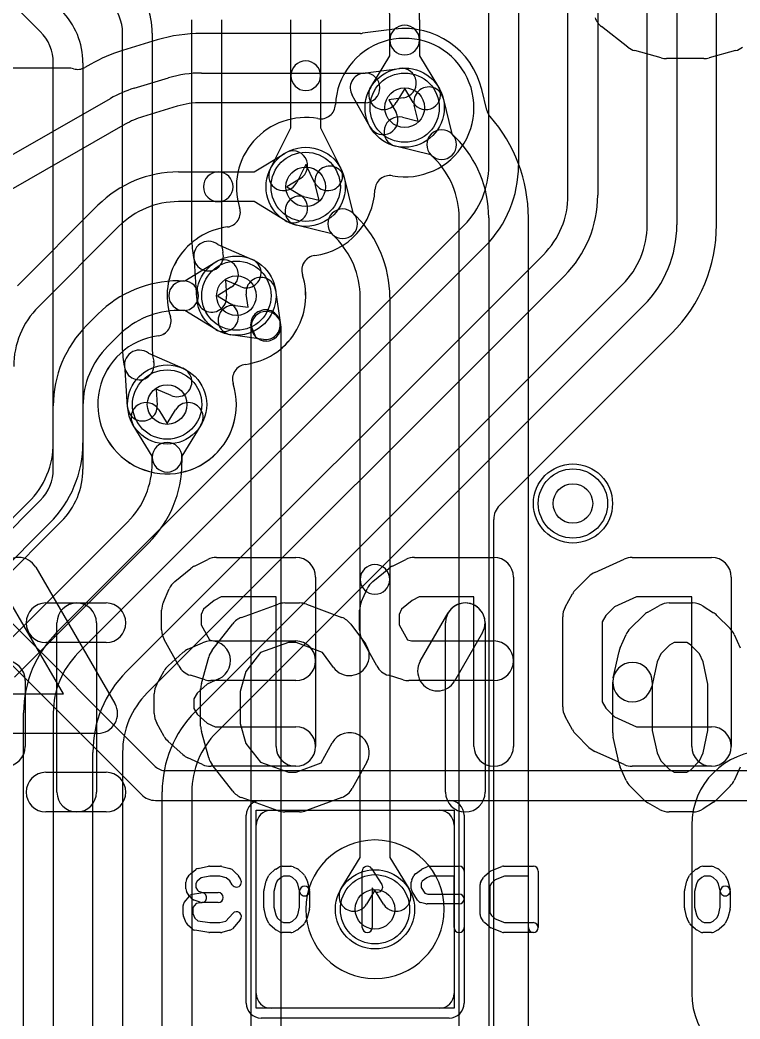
# Model space of a CAD drawing. Extents: x -0.8 to 20.5, y -0.5 to 20.
# Drawn here: x 14.01 to 17.64, y 6.25 to 11.29 of the extents above; entities that cross this region are included whole.
import ezdxf

# ---------------------------------------------------------------- set-up
doc = ezdxf.new("R2010")
doc.units = 0
for name, color, linetype in [('Hole', 1, 'CONTINUOUS'), ('L1', 3, 'CONTINUOUS'), ('L2', 3, 'CONTINUOUS'), ('L3', 3, 'CONTINUOUS'), ('L4', 3, 'CONTINUOUS'), ('MetalMask-B', 176, 'CONTINUOUS'), ('PartsArea-B', 111, 'CONTINUOUS'), ('PartsSilk-B', 221, 'CONTINUOUS'), ('Resist-A', 2, 'CONTINUOUS'), ('Resist-B', 2, 'CONTINUOUS'), ('Silk-A', 140, 'CONTINUOUS'), ('Silk-B', 140, 'CONTINUOUS')]:
    doc.layers.add(name, color=color, linetype=linetype)

msp = doc.modelspace()

# ---------------------------------------------------------------- linework, layer by layer
at = {"layer": 'Hole'}
for centre in [(15.95, 10.85), (15.45, 10.45), (15.1, 9.9), (14.75, 9.35), (16.8, 8.85), (15.8, 6.8)]:
    msp.add_circle(centre, 0.1, dxfattribs=at)
at = {"layer": 'L1'}
for p, q in [((15.72728, 11.225), (14.92383, 11.225)), ((15.89831, 11.24665), (15.73697, 11.22563)), ((14.69984, 11.19193), (14.52505, 11.13916)), ((14.36391, 11.06976), (14.33508, 11.05325)), ((14.25, 11.05), (13.02287, 11.05001)), ((14.92383, 11.025), (15.75, 11.025)), ((15.74032, 11.02437), (15.92416, 11.04832)), ((14.58285, 10.94769), (14.75764, 11.00046)), ((15.77583, 10.75169), (15.6847, 10.91313)), ((16.3646, 10.83747), (16.33947, 10.94123)), ((13.52063, 10.35638), (14.4633, 10.89621)), ((14.801, 10.85686), (14.62621, 10.80409)), ((15.75, 10.875), (14.92383, 10.875)), ((15.94354, 10.89958), (15.87, 10.89)), ((15.87, 10.89), (15.90645, 10.82543)), ((16.01789, 10.78211), (15.9986, 10.86176)), ((16.14438, 10.89706), (16.18764, 10.71842)), ((15.93824, 10.8014), (16.01789, 10.78211)), ((14.53784, 10.76604), (13.59517, 10.22621)), ((16.18764, 10.71842), (16.18966, 10.7164)), ((16.18966, 10.7164), (16.20659, 10.69949)), ((16.08158, 10.61236), (15.90294, 10.65562)), ((15.18894, 10.525), (15.34583, 10.62072)), ((16.0836, 10.61034), (16.08158, 10.61236)), ((16.10052, 10.59342), (16.0836, 10.61034)), ((14.80711, 10.525), (15.00855, 10.525)), ((15.00855, 10.525), (15.18894, 10.525)), ((15.42395, 10.49268), (15.35399, 10.45)), ((15.35399, 10.45), (15.42395, 10.40732)), ((15.51789, 10.38211), (15.4986, 10.46176)), ((15.64438, 10.49706), (15.68764, 10.31842)), ((15.43824, 10.4014), (15.51789, 10.38211)), ((13.99341, 9.94949), (14.40052, 10.35658)), ((15.00855, 10.375), (14.80711, 10.375)), ((15.18894, 10.375), (15.00855, 10.375)), ((15.34583, 10.27928), (15.18894, 10.375)), ((15.68764, 10.31842), (15.68966, 10.3164)), ((15.68966, 10.3164), (15.70658, 10.29948)), ((14.50659, 10.25052), (14.09948, 9.84342)), ((15.58158, 10.21236), (15.40294, 10.25562)), ((16.225, 5.00711), (16.225, 10.29289)), ((16.375, 10.29289), (16.375, 5.00711)), ((16.57501, 4.3914), (16.575, 10.29288)), ((15.5836, 10.21034), (15.58158, 10.21236)), ((15.60052, 10.19341), (15.5836, 10.21034)), ((14.83894, 9.975), (14.99583, 10.07072)), ((14.80711, 9.975), (14.83355, 9.975)), ((14.83355, 9.975), (14.83894, 9.975)), ((15.07395, 9.94268), (15.00399, 9.9)), ((15.00399, 9.9), (15.07395, 9.85732)), ((15.15865, 9.84135), (15.14953, 9.90689)), ((15.29809, 9.92757), (15.3209, 9.76372)), ((15.725, 8.46644), (15.725, 9.89289)), ((15.875, 9.89289), (15.875, 8.46644)), ((15.09311, 9.85047), (15.15865, 9.84135)), ((14.34341, 9.74949), (14.40052, 9.80658)), ((14.83355, 9.825), (14.80711, 9.825)), ((14.83894, 9.825), (14.83355, 9.825)), ((14.99583, 9.72928), (14.83894, 9.825)), ((15.175, 9.74523), (15.19359, 9.70035)), ((15.175, 4.3), (15.175, 9.74523)), ((15.325, 9.74523), (15.325, 4.3)), ((14.50659, 9.70052), (14.44948, 9.64342)), ((15.23628, 9.6791), (15.07243, 9.70191)), ((14.175, 9.02426), (14.175, 9.34289)), ((14.325, 9.34289), (14.325, 9.02426)), ((14.70732, 9.32395), (14.75, 9.25399)), ((14.75, 9.25399), (14.79268, 9.32395)), ((14.675, 9.08894), (14.57928, 9.24583)), ((14.92072, 9.24583), (14.825, 9.08894)), ((14.675, 9.08355), (14.675, 9.08894)), ((14.825, 9.08894), (14.825, 9.08355)), ((14.675, 9.05711), (14.675, 9.08355)), ((14.825, 9.08355), (14.825, 9.05711)), ((13.57535, 8.33141), (14.1091, 8.86516)), ((14.21517, 8.75909), (13.68142, 8.22534)), ((13.87305, 8.07911), (14.55052, 8.75659)), ((14.65658, 8.65052), (13.97912, 7.97304)), ((15.725, 7.06106), (15.725, 8.46644)), ((15.875, 8.46644), (15.875, 7.06106)), ((15.62928, 6.90417), (15.725, 7.06106)), ((15.875, 7.06106), (15.97072, 6.90417)), ((15.8, 6.89601), (15.75732, 6.82605)), ((15.84268, 6.82605), (15.8, 6.89601))]:
    msp.add_line(p, q, dxfattribs=at)
for centre in [(15.95, 10.85), (15.45, 10.45), (15.1, 9.9), (14.75, 9.35), (16.8, 8.85), (15.8, 6.8)]:
    msp.add_circle(centre, 0.2, dxfattribs=at)
for centre, radius, start, end in [((14.92382, 10.45), 0.775, 89.99926, 106.79845), ((15.72728, 11.29997), 0.07497, -90, -82.57353), ((15.95, 10.84999), 0.40001, 13.33656, 97.42455), ((14.74904, 10.39723), 0.775, 106.79916, 119.79797), ((14.25, 10.95), 0.1, 74.15141, 90), ((14.29782, 11.11831), 0.07497, -105.87716, -60.20014), ((14.92383, 10.45), 0.575, 90, 106.79935), ((15.75001, 10.95), 0.075, 97.4235, -150.55361), ((15.75, 10.95), 0.075, -90, 90), ((15.93385, 10.97395), 0.075, -82.5765, 97.42248), ((16.07149, 10.87941), 0.075, 13.61192, -166.38701), ((14.74904, 10.39723), 0.575, 106.79965, 119.7979), ((16.41217, 10.95955), 0.07497, -166.66627, -165.85625), ((14.92383, 10.45), 0.425, 90, 106.79893), ((14.74904, 10.39723), 0.425, 106.79893, 119.79772), ((15.84114, 10.78856), 0.075, -150.55361, 29.44395), ((15.92059, 10.72851), 0.075, 76.38808, -103.61299), ((16.43746, 10.85512), 0.07497, -166.38268, -138.59049), ((15.8, 10.2929), 0.775, -0.00148, 41.41147), ((16.13663, 10.66337), 0.075, 45, -135), ((16.13663, 10.66337), 0.075, -135, 45), ((15.8, 10.2929), 0.575, -0.001, 45), ((15.38489, 10.5567), 0.075, -58.61172, 121.38727), ((15.57149, 10.47941), 0.075, 13.61192, -166.38701), ((15.8, 10.2929), 0.425, -0.00135, 45), ((14.80711, 9.95), 0.575, 90, 135.00071), ((15.00855, 10.45), 0.075, 90, -90), ((15.00855, 10.45), 0.075, -90, 90), ((15.42059, 10.32851), 0.075, 76.38808, -103.61299), ((15.38489, 10.3433), 0.075, -121.38828, 58.61273), ((14.80711, 9.95), 0.425, 90, 135), ((15.63663, 10.26337), 0.075, 45, -135), ((15.63663, 10.26337), 0.075, -135, 45), ((15.3, 9.89289), 0.575, 0, 45.00071), ((15.3, 9.89289), 0.425, 0, 45), ((15.03489, 10.0067), 0.075, -58.61172, 121.38727), ((14.80711, 9.4), 0.575, 90, 135.00071), ((14.83355, 9.9), 0.075, 90, -90), ((14.83355, 9.9), 0.075, -90, 90), ((15.22381, 9.91723), 0.075, 7.92482, -172.07464), ((14.4, 9.5429), 0.425, 135, -179.99865), ((15.03489, 9.7933), 0.075, -121.38828, 58.61273), ((15.08277, 9.77619), 0.075, 82.07518, -97.92536), ((14.80711, 9.4), 0.425, 90, 135), ((15.24662, 9.75338), 0.075, 44.9892, -135), ((15.25, 9.74523), 0.075, 0, 180), ((15.23849, 9.74523), 0.08651, 0, 45), ((14.75, 9.3429), 0.575, 135, -179.999), ((15.25, 9.74523), 0.075, 180, 0), ((15.24662, 9.75338), 0.075, -97.92482, 7.92482), ((14.75, 9.3429), 0.425, 135, -179.99865), ((14.6433, 9.28489), 0.075, 31.38828, -148.61273), ((14.8567, 9.28489), 0.075, -31.38828, 148.61273), ((14.75, 9.08355), 0.075, 0, 180), ((14.25, 9.05711), 0.425, -45, 0), ((14.25, 9.05711), 0.575, -45.00071, 0), ((14.75, 9.08355), 0.075, 180, 0), ((13.95, 9.02426), 0.225, -45, 0), ((13.95, 9.02426), 0.375, -45, 0), ((15.8, 8.46644), 0.075, 0, 180), ((15.8, 8.46644), 0.075, 180, 0), ((15.6933, 6.86511), 0.075, 148.61172, -31.38727), ((15.9067, 6.86511), 0.075, -148.61172, 31.38727)]:
    msp.add_arc(centre, radius, start, end, dxfattribs=at)
at = {"layer": 'L2'}
msp.add_circle((16.8, 8.85), 0.2, dxfattribs=at)
for centre, radius, start, end in [((15.95, 10.84999), 0.35004, -100.21554, 177.53419), ((15.52538, 10.86828), 0.07497, -100.21872, -2.4693), ((15.45, 10.45001), 0.35004, 79.78446, -162.38809), ((15.87462, 10.43172), 0.07497, 79.78128, 177.5307), ((15.44998, 10.45002), 0.35006, -82.5465, -2.4673), ((15.04491, 10.32142), 0.07497, -82.5508, 17.60842), ((15.10002, 9.89998), 0.35006, 97.45025, -162.44395), ((15.50511, 10.02858), 0.07497, 97.4492, -162.95233), ((15.09998, 9.90002), 0.35006, -82.54975, 17.55605), ((15.50521, 10.02822), 0.07497, -163.2378, -162.4472), ((14.6949, 9.77142), 0.07497, -82.5508, 17.04991), ((14.69479, 9.77178), 0.07497, 16.7622, 17.5528), ((14.74998, 9.34997), 0.35006, 97.44517, 17.52294), ((15.15509, 9.47858), 0.07497, 97.4492, -162.39887), ((15.15529, 9.47794), 0.07497, -162.91132, -162.47865), ((15.8, 6.8), 0.35004, 90, -90), ((15.8, 6.8), 0.35004, -90, 90)]:
    msp.add_arc(centre, radius, start, end, dxfattribs=at)
at = {"layer": 'L3'}
for p, q in [((12.27929, 9.72071), (14.62071, 7.37929)), ((14.6902, 7.522), (13.06848, 9.14372)), ((18.6, 7.50004), (14.74321, 7.50004)), ((14.69142, 7.35), (18.6, 7.35))]:
    msp.add_line(p, q, dxfattribs=at)
msp.add_circle((16.8, 8.85), 0.2, dxfattribs=at)
for centre, radius, start, end in [((15.95, 10.84999), 0.35004, -100.21554, 177.53419), ((15.52538, 10.86828), 0.07497, -100.21872, -2.4693), ((15.45, 10.45001), 0.35004, 79.78446, -162.38809), ((15.87462, 10.43172), 0.07497, 79.78128, 177.5307), ((15.44999, 10.45002), 0.35005, -82.55137, -2.46737), ((15.04491, 10.32142), 0.07497, -82.5508, 17.60842), ((15.10001, 9.89999), 0.35004, 97.44884, -162.39171), ((15.50509, 10.02858), 0.07497, 97.4492, -162.39158), ((15.09999, 9.90001), 0.35004, -82.55116, 17.60829), ((14.69491, 9.77142), 0.07497, -82.5508, 17.60842), ((14.74999, 9.34998), 0.35005, 97.44538, 17.61297), ((15.15509, 9.47858), 0.07497, 97.4492, -162.39158), ((14.74321, 7.57501), 0.07497, -135, -90), ((14.69142, 7.45), 0.1, -135, -90), ((15.8, 6.8), 0.35004, 90, -90), ((15.8, 6.8), 0.35004, -90, 90)]:
    msp.add_arc(centre, radius, start, end, dxfattribs=at)
at = {"layer": 'L4'}
for p, q in [((17.525, 10.25712), (17.525, 15.56894)), ((14.1091, 11.23484), (11.69341, 13.65052)), ((17.175, 10.25711), (17.175, 13.54289)), ((17.325, 13.54289), (17.325, 10.25711)), ((16.775, 10.40711), (16.775, 13.04289)), ((16.925, 13.04289), (16.925, 10.40711)), ((16.375, 10.55711), (16.375, 12.54289)), ((16.525, 12.54289), (16.525, 10.55711)), ((14.875, 10.17426), (14.875, 11.29289)), ((15.025, 11.29289), (15.025, 10.17426)), ((15.375, 11.01144), (15.375, 11.29289)), ((15.525, 11.29289), (15.525, 11.01144)), ((15.875, 11.19144), (15.875, 11.29289)), ((16.025, 11.29289), (16.025, 11.19144)), ((14.525, 9.62426), (14.525, 11.22574)), ((14.675, 11.22574), (14.675, 9.62426)), ((15.875, 11.11106), (15.875, 11.19144)), ((16.025, 11.19144), (16.025, 11.11106)), ((15.77928, 10.95417), (15.875, 11.11106)), ((16.025, 11.11106), (16.12072, 10.95417)), ((14.175, 9.15711), (14.175, 11.07574)), ((14.325, 11.07574), (14.325, 9.15711)), ((15.375, 10.74766), (15.375, 11.01144)), ((15.525, 11.01144), (15.525, 10.74766)), ((15.95, 10.94601), (15.90732, 10.87605)), ((15.99268, 10.87605), (15.95, 10.94601)), ((15.27104, 10.53929), (15.375, 10.74766)), ((15.525, 10.74766), (15.62896, 10.53929)), ((15.45, 10.562), (15.40526, 10.47233)), ((15.49474, 10.47233), (15.45, 10.562)), ((14.19342, 8.19948), (16.25052, 10.25658)), ((16.35659, 10.15051), (14.29948, 8.09341)), ((15.0054, 10.15919), (15.17973, 10.08342)), ((14.54341, 7.99949), (16.65052, 10.10659)), ((14.90043, 9.88698), (14.88805, 10.0767)), ((16.75658, 10.00052), (14.64948, 7.89342)), ((14.89342, 7.79948), (17.05052, 9.95658)), ((15.11993, 9.94586), (15.04477, 9.97853)), ((15.04477, 9.97853), (15.05011, 9.89674)), ((17.15659, 9.85051), (14.99948, 7.69341)), ((16.42933, 8.8404), (17.29801, 9.70909)), ((14.6554, 9.60919), (14.82973, 9.53342)), ((14.55043, 9.33698), (14.53805, 9.5267)), ((14.76993, 9.39586), (14.69477, 9.42853)), ((14.69477, 9.42853), (14.70011, 9.34674)), ((13.69341, 8.49949), (14.05052, 8.85659)), ((14.15658, 8.75052), (13.79948, 8.39342)), ((16.40004, 3.875), (16.40004, 8.7697)), ((14.025, 5.70711), (14.025, 7.79289)), ((14.175, 7.79289), (14.175, 5.70711)), ((14.375, 5.55711), (14.375, 7.59289)), ((14.525, 7.59289), (14.525, 5.55711)), ((14.725, 5.15711), (14.725, 7.39289)), ((14.875, 7.39289), (14.875, 5.15711)), ((15.275, 7.3), (16.125, 7.3)), ((15.2, 6.375), (15.2, 7.225)), ((16.2, 7.225), (16.2, 6.375)), ((17.4, 7.225), (17.4, 6.375)), ((16.125, 6.3), (15.275, 6.3))]:
    msp.add_line(p, q, dxfattribs=at)
for centre in [(15.95, 10.85), (15.45, 10.45), (15.1, 9.9), (14.75, 9.35), (16.8, 8.85), (15.8, 6.8)]:
    msp.add_circle(centre, 0.2, dxfattribs=at)
for centre, radius, start, end in [((15.45, 11.29289), 0.575, 0, 45.00071), ((15.45, 11.29289), 0.425, 0, 45), ((14.3, 11.22574), 0.375, 0, 45), ((14.3, 11.22574), 0.225, 0, 45), ((13.95, 11.07574), 0.375, 0, 45), ((15.95, 11.19144), 0.075, 0, 180), ((13.95, 11.07574), 0.225, 0, 45), ((15.95, 11.19144), 0.075, 180, 0), ((15.45, 11.01144), 0.075, 0, 180), ((15.45, 11.01144), 0.075, 180, 0), ((15.8433, 10.91511), 0.075, 148.61172, -31.38727), ((16.0567, 10.91511), 0.075, -148.61172, 31.38727), ((15.95, 10.5571), 0.425, -45, 0.00135), ((15.95, 10.5571), 0.575, -45, 0.001), ((15.33815, 10.50581), 0.075, 153.4862, -26.51596), ((15.56185, 10.50581), 0.075, -153.4862, 26.51596), ((16.35, 10.40711), 0.425, -45, 0), ((16.35, 10.40711), 0.575, -45.00071, 0), ((16.75, 10.2571), 0.425, -45, 0.00135), ((16.75, 10.2571), 0.575, -45, 0.001), ((16.75, 10.25709), 0.775, -44.99948, 0.00222), ((15.25, 10.17426), 0.375, 180, -165.66767), ((14.95934, 10.1), 0.075, 52.11095, -161.90085), ((15.25, 10.17426), 0.225, 180, -165.66731), ((14.95933, 10.09999), 0.075, -165.67098, 14.33178), ((15.14983, 10.01464), 0.075, -113.49552, 66.50801), ((14.97527, 9.89186), 0.075, -176.26927, 3.73316), ((14.9, 9.62426), 0.375, 180, -165.66822), ((14.60934, 9.55), 0.075, 52.11095, -161.90085), ((14.9, 9.62426), 0.225, 180, -165.66731), ((14.60933, 9.54999), 0.075, -165.67098, 14.33178), ((14.79983, 9.46464), 0.075, -113.49552, 66.50801), ((14.62527, 9.34186), 0.075, -176.26927, 3.73316), ((13.75, 9.15711), 0.425, -45, 0), ((13.75, 9.15711), 0.575, -45.00071, 0), ((16.50004, 8.76968), 0.10001, 134.99595, 179.98854), ((14.6, 7.79289), 0.575, 134.99929, 180), ((14.6, 7.79289), 0.425, 135, 180), ((14.95, 7.5929), 0.575, 135, -179.999), ((14.95, 7.5929), 0.425, 135, -179.99865), ((15.3, 7.39289), 0.575, 134.99929, 180), ((15.3, 7.39289), 0.425, 135, 180), ((17.775, 7.225), 0.375, 90, 180), ((15.275, 7.225), 0.075, 90, 180), ((16.125, 7.225), 0.075, 0, 90), ((15.275, 6.375), 0.075, 180, -90), ((16.125, 6.375), 0.075, -90, 0), ((17.775, 6.375), 0.375, 180, -90)]:
    msp.add_arc(centre, radius, start, end, dxfattribs=at)
at = {"layer": 'MetalMask-B'}
for p, q in [((15.275, 7.3), (16.125, 7.3)), ((15.2, 6.375), (15.2, 7.225)), ((16.2, 7.225), (16.2, 6.375)), ((16.125, 6.3), (15.275, 6.3))]:
    msp.add_line(p, q, dxfattribs=at)
for centre, start, end in [((15.275, 7.225), 90, 180), ((16.125, 7.225), 0, 90), ((15.275, 6.375), 180, -90), ((16.125, 6.375), -90, 0)]:
    msp.add_arc(centre, 0.075, start, end, dxfattribs=at)
at = {"layer": 'PartsArea-B'}
for p, q in [((15.2, 6.3), (15.2, 7.3)), ((15.2, 7.3), (16.2, 7.3)), ((16.2, 7.3), (16.2, 6.3)), ((16.2, 6.3), (15.2, 6.3))]:
    msp.add_line(p, q, dxfattribs=at)
at = {"layer": 'PartsSilk-B'}
for p, q in [((14.8886, 8.53388), (14.95527, 8.56722)), ((15, 8.57778), (15.4, 8.57778)), ((15.8886, 8.53388), (15.95527, 8.56722)), ((16, 8.57778), (16.4, 8.57778)), ((16.91081, 8.5023), (17.05896, 8.56897)), ((17.1, 8.57778), (17.5, 8.57778)), ((14.08648, 8.52799), (14.48648, 7.8391)), ((14.78853, 8.45518), (14.87001, 8.52184)), ((15.78853, 8.45518), (15.87001, 8.52184)), ((16.81447, 8.41515), (16.88113, 8.48182)), ((15.5, 8.47778), (15.5, 7.62222)), ((16.5, 8.47778), (16.5, 7.62222)), ((17.6, 8.47778), (17.6, 7.62222)), ((14.2263, 7.88889), (13.91352, 8.42757)), ((14.73084, 8.35172), (14.76047, 8.41839)), ((15.73084, 8.35172), (15.76047, 8.41839)), ((16.76074, 8.32635), (16.79778, 8.39301)), ((14.98802, 8.35998), (14.93357, 8.31544)), ((15.02361, 8.37778), (14.98802, 8.35998)), ((15.3, 8.37778), (15.02361, 8.37778)), ((15.3, 7.62222), (15.3, 8.37778)), ((15.98802, 8.35998), (15.93357, 8.31544)), ((16.02361, 8.37778), (15.98802, 8.35998)), ((16.3, 8.37778), (16.02361, 8.37778)), ((16.3, 7.62222), (16.3, 8.37778)), ((17.12146, 8.37778), (17.0096, 8.32744)), ((17.4, 8.37778), (17.12146, 8.37778)), ((17.4, 7.62222), (17.4, 8.37778)), ((14.72222, 8.21111), (14.72222, 8.31111)), ((14.93357, 8.31544), (14.92222, 8.28989)), ((14.92222, 8.28989), (14.92222, 8.23702)), ((15.72222, 8.21111), (15.72222, 8.31111)), ((15.93357, 8.31544), (15.92222, 8.28989)), ((15.92222, 8.28989), (15.92222, 8.23702)), ((16.74815, 7.82222), (16.74815, 8.27778)), ((16.9658, 8.28363), (16.94815, 8.25186)), ((17.0096, 8.32744), (16.9658, 8.28363)), ((14.92222, 8.23702), (14.96397, 8.16188)), ((15.92222, 8.23702), (15.96397, 8.16188)), ((16.94815, 8.25186), (16.94815, 7.84814)), ((14.80889, 8.02921), (14.73481, 8.16254)), ((14.85525, 8.11341), (14.92932, 8.14675)), ((14.96397, 8.16188), (14.98505, 8.15556)), ((14.98505, 8.15556), (15.4, 8.15556)), ((15.80889, 8.02921), (15.73481, 8.16254)), ((15.96397, 8.16188), (15.98505, 8.15556)), ((15.98505, 8.15556), (16.4, 8.15556)), ((14.75533, 8.0299), (14.82941, 8.09656)), ((14.69777, 7.93745), (14.7348, 8.00412)), ((14.94164, 7.95978), (14.86757, 7.982)), ((15.94164, 7.95978), (15.86757, 7.982)), ((14.03333, 7.95556), (14.03333, 7.62222)), ((14.95158, 7.93744), (14.90153, 7.8924)), ((15.01142, 7.96437), (14.95158, 7.93744)), ((15.4, 7.95556), (14.97037, 7.95556)), ((16.4, 7.95556), (15.97037, 7.95556)), ((13.74815, 7.88889), (14.2263, 7.88889)), ((14.68519, 7.78889), (14.68519, 7.88889)), ((14.90153, 7.8924), (14.88519, 7.86298)), ((14.88519, 7.86298), (14.88519, 7.8148)), ((16.94815, 7.84814), (16.9658, 7.81637)), ((14.88519, 7.8148), (14.90153, 7.78538)), ((14.90153, 7.78538), (14.95158, 7.74034)), ((16.79778, 7.70699), (16.76074, 7.77365)), ((16.9658, 7.81637), (17.0096, 7.77256)), ((14.7348, 7.67366), (14.69777, 7.74033)), ((14.95158, 7.74034), (14.99184, 7.72222)), ((17.0096, 7.77256), (17.12146, 7.72222)), ((14.4, 7.68889), (13.74815, 7.68889)), ((14.99184, 7.72222), (15.4, 7.72222)), ((16.88113, 7.61818), (16.81447, 7.68485)), ((17.12146, 7.72222), (17.5, 7.72222)), ((14.82941, 7.58122), (14.75533, 7.64788)), ((17.05896, 7.53103), (16.91081, 7.5977)), ((14.92932, 7.53103), (14.85525, 7.56437)), ((15.4, 7.52222), (14.97037, 7.52222)), ((17.5, 7.52222), (17.1, 7.52222)), ((14.90596, 7.00594), (14.95874, 7.01705)), ((14.96389, 7.01759), (15.01944, 7.01759)), ((15.02588, 7.01675), (15.06755, 7.00564)), ((15.33056, 7.01759), (15.375, 7.01759)), ((16.075, 7.01759), (16.225, 7.01759)), ((16.38516, 6.99358), (16.44072, 7.0158)), ((16.45, 7.01759), (16.6, 7.01759)), ((17.45556, 7.01759), (17.5, 7.01759)), ((14.84824, 6.95029), (14.86213, 6.97251)), ((14.86771, 6.97878), (14.89549, 7.001)), ((14.96649, 6.96759), (14.92208, 6.95824)), ((15.01616, 6.96759), (14.96649, 6.96759)), ((15.04894, 6.95885), (15.01616, 6.96759)), ((15.07772, 7.00017), (15.10272, 6.97795)), ((15.10731, 6.97251), (15.1212, 6.95029)), ((15.25264, 6.94822), (15.26375, 6.97044)), ((15.2695, 6.97795), (15.2945, 7.00017)), ((15.29871, 7.00319), (15.31816, 7.0143)), ((15.3372, 6.96759), (15.32577, 6.96106)), ((15.3691, 6.96759), (15.3372, 6.96759)), ((15.38308, 6.9606), (15.3691, 6.96759)), ((15.38618, 7.01495), (15.4084, 7.00384)), ((15.41383, 7.00017), (15.43883, 6.97795)), ((15.44458, 6.97044), (15.45569, 6.94822)), ((15.73611, 6.70741), (15.73611, 6.99259)), ((15.78209, 7.00618), (15.83487, 6.9247)), ((15.98597, 6.94822), (15.99708, 6.97044)), ((16.00474, 6.97948), (16.0353, 7.0017)), ((16.03985, 7.00433), (16.06485, 7.01544)), ((16.0803, 6.96759), (16.06257, 6.95971)), ((16.2, 6.96759), (16.0803, 6.96759)), ((16.2, 6.70741), (16.2, 6.96759)), ((16.25, 6.99259), (16.25, 6.70741)), ((16.35283, 6.96684), (16.37783, 6.98906)), ((16.45481, 6.96759), (16.40778, 6.94878)), ((16.575, 6.96759), (16.45481, 6.96759)), ((16.575, 6.70741), (16.575, 6.96759)), ((16.625, 6.99259), (16.625, 6.70741)), ((17.37764, 6.94822), (17.38875, 6.97044)), ((17.3945, 6.97795), (17.4195, 7.00017)), ((17.42371, 7.00319), (17.44316, 7.0143)), ((17.4622, 6.96759), (17.45077, 6.96106)), ((17.4941, 6.96759), (17.4622, 6.96759)), ((17.50808, 6.9606), (17.4941, 6.96759)), ((17.51118, 7.01495), (17.5334, 7.00384)), ((17.53883, 7.00017), (17.56383, 6.97795)), ((17.56958, 6.97044), (17.58069, 6.94822)), ((14.84444, 6.9037), (14.84444, 6.93704)), ((14.90227, 6.9424), (14.89444, 6.92987)), ((14.89444, 6.92987), (14.89444, 6.91087)), ((14.92208, 6.95824), (14.90227, 6.9424)), ((15.06682, 6.94296), (15.04894, 6.95885)), ((15.0788, 6.92379), (15.06682, 6.94296)), ((15.23964, 6.89865), (15.25075, 6.9431)), ((15.29859, 6.92831), (15.28889, 6.88951)), ((15.30632, 6.94377), (15.29859, 6.92831)), ((15.32577, 6.96106), (15.30632, 6.94377)), ((15.40201, 6.94377), (15.38308, 6.9606)), ((15.40974, 6.92831), (15.40201, 6.94377)), ((15.42019, 6.88653), (15.40974, 6.92831)), ((15.45758, 6.9431), (15.46869, 6.89865)), ((15.98333, 6.9037), (15.98333, 6.93704)), ((16.03907, 6.94263), (16.03333, 6.93114)), ((16.03333, 6.93114), (16.03333, 6.91087)), ((16.06257, 6.95971), (16.03907, 6.94263)), ((16.33056, 6.77407), (16.33056, 6.92593)), ((16.33436, 6.93917), (16.34824, 6.96139)), ((16.38874, 6.93185), (16.38056, 6.91876)), ((16.38056, 6.91876), (16.38056, 6.78124)), ((16.40778, 6.94878), (16.38874, 6.93185)), ((17.36464, 6.89865), (17.37575, 6.9431)), ((17.42359, 6.92831), (17.41389, 6.88951)), ((17.43132, 6.94377), (17.42359, 6.92831)), ((17.45077, 6.96106), (17.43132, 6.94377)), ((17.52701, 6.94377), (17.50808, 6.9606)), ((17.53474, 6.92831), (17.52701, 6.94377)), ((17.54519, 6.88653), (17.53474, 6.92831)), ((17.58258, 6.9431), (17.59369, 6.89865)), ((14.83635, 6.83452), (14.86412, 6.86785)), ((14.86213, 6.86823), (14.84824, 6.89045)), ((14.87895, 6.87646), (14.92062, 6.88387)), ((14.89444, 6.91087), (14.90302, 6.89715)), ((14.90302, 6.89715), (14.9082, 6.89197)), ((14.9082, 6.89197), (14.9294, 6.88426)), ((14.9294, 6.88426), (15.00833, 6.88426)), ((15.23889, 6.80741), (15.23889, 6.89259)), ((15.28889, 6.88951), (15.28889, 6.81049)), ((15.41944, 6.81049), (15.41944, 6.89259)), ((15.46944, 6.89259), (15.46944, 6.80741)), ((15.79291, 6.89752), (15.78611, 6.90801)), ((15.78611, 6.90801), (15.78611, 6.70741)), ((16.01491, 6.84601), (15.98713, 6.89045)), ((16.03333, 6.91087), (16.05208, 6.88087)), ((16.05208, 6.88087), (16.06717, 6.87685)), ((16.06717, 6.87685), (16.225, 6.87685)), ((17.36389, 6.80741), (17.36389, 6.89259)), ((17.41389, 6.88951), (17.41389, 6.81049)), ((17.54444, 6.81049), (17.54444, 6.89259)), ((17.59444, 6.89259), (17.59444, 6.80741)), ((14.83056, 6.77407), (14.83056, 6.81852)), ((14.87676, 6.85269), (14.86565, 6.8638)), ((14.89669, 6.82883), (14.88056, 6.80947)), ((14.91646, 6.83576), (14.8859, 6.84687)), ((14.92938, 6.83465), (14.89669, 6.82883)), ((15.00833, 6.83426), (14.925, 6.83426)), ((16.05745, 6.82769), (16.02967, 6.8351)), ((16.225, 6.82685), (16.06389, 6.82685)), ((14.84636, 6.73113), (14.83248, 6.76446)), ((14.88056, 6.80947), (14.88056, 6.77907)), ((14.88056, 6.77907), (14.89032, 6.75563)), ((15.04731, 6.74071), (15.08119, 6.77942)), ((15.25075, 6.7569), (15.23964, 6.80135)), ((15.28889, 6.81049), (15.29859, 6.77169)), ((15.29859, 6.77169), (15.30632, 6.75623)), ((15.40201, 6.75623), (15.40974, 6.77169)), ((15.40974, 6.77169), (15.41944, 6.81049)), ((15.46869, 6.80135), (15.45758, 6.7569)), ((16.38056, 6.78124), (16.38874, 6.76815)), ((16.38874, 6.76815), (16.40778, 6.75122)), ((17.37575, 6.7569), (17.36464, 6.80135)), ((17.41389, 6.81049), (17.42359, 6.77169)), ((17.42359, 6.77169), (17.43132, 6.75623)), ((17.52701, 6.75623), (17.53474, 6.77169)), ((17.53474, 6.77169), (17.54444, 6.81049)), ((17.59369, 6.80135), (17.58258, 6.7569)), ((14.87783, 6.69983), (14.85283, 6.72205)), ((14.89032, 6.75563), (14.90559, 6.74205)), ((14.90559, 6.74205), (14.96588, 6.73241)), ((14.96588, 6.73241), (15.01616, 6.73241)), ((15.01616, 6.73241), (15.04731, 6.74071)), ((15.11881, 6.7465), (15.07992, 6.70206)), ((15.26375, 6.72956), (15.25264, 6.75178)), ((15.2945, 6.69983), (15.2695, 6.72205)), ((15.30632, 6.75623), (15.32577, 6.73894)), ((15.32577, 6.73894), (15.3372, 6.73241)), ((15.3372, 6.73241), (15.3691, 6.73241)), ((15.3691, 6.73241), (15.38308, 6.7394)), ((15.38308, 6.7394), (15.40201, 6.75623)), ((15.43883, 6.72205), (15.41383, 6.69983)), ((15.45569, 6.75178), (15.44458, 6.72956)), ((16.34824, 6.73861), (16.33436, 6.76083)), ((16.37783, 6.71094), (16.35283, 6.73316)), ((16.40778, 6.75122), (16.45481, 6.73241)), ((16.45481, 6.73241), (16.6, 6.73241)), ((17.38875, 6.72956), (17.37764, 6.75178)), ((17.4195, 6.69983), (17.3945, 6.72205)), ((17.43132, 6.75623), (17.45077, 6.73894)), ((17.45077, 6.73894), (17.4622, 6.73241)), ((17.4622, 6.73241), (17.4941, 6.73241)), ((17.4941, 6.73241), (17.50808, 6.7394)), ((17.50808, 6.7394), (17.52701, 6.75623)), ((17.56383, 6.72205), (17.53883, 6.69983)), ((17.58069, 6.75178), (17.56958, 6.72956)), ((14.95994, 6.68272), (14.89049, 6.69383)), ((15.01944, 6.68241), (14.96389, 6.68241)), ((15.06755, 6.69436), (15.02588, 6.68325)), ((15.31816, 6.6857), (15.29871, 6.69681)), ((15.375, 6.68241), (15.33056, 6.68241)), ((15.4084, 6.69616), (15.38618, 6.68505)), ((16.44072, 6.6842), (16.38516, 6.70642)), ((16.6, 6.68241), (16.45, 6.68241)), ((17.44316, 6.6857), (17.42371, 6.69681)), ((17.5, 6.68241), (17.45556, 6.68241)), ((17.5334, 6.69616), (17.51118, 6.68505))]:
    msp.add_line(p, q, dxfattribs=at)
for centre, radius, start, end in [((14, 8.47778), 0.1, 30.13931, -149.85865), ((14.93333, 8.44444), 0.1, 116.57018, 129.28618), ((15, 8.47778), 0.1, 90, 116.57018), ((15.4, 8.47778), 0.1, 0, 90), ((15.93333, 8.44444), 0.1, 116.57018, 129.28618), ((16, 8.47778), 0.1, 90, 116.57018), ((16.4, 8.47778), 0.1, 0, 90), ((17.1, 8.47778), 0.1, 90, 114.2301), ((17.5, 8.47778), 0.1, 0, 90), ((16.95185, 8.41111), 0.1, 114.2301, 135.00405), ((14.85185, 8.37778), 0.1, 129.28618, 156.03926), ((15.85185, 8.37778), 0.1, 129.28618, 156.03926), ((16.88519, 8.34444), 0.1, 135.00405, 150.94094), ((14.82222, 8.31111), 0.1, 156.03926, 180), ((15.82222, 8.31111), 0.1, 156.03926, 180), ((16.84815, 8.27778), 0.1, 150.94094, 180), ((14.82222, 8.21111), 0.1, 180, -150.94094), ((15.82222, 8.21111), 0.1, 180, -150.94094), ((14.97037, 8.05556), 0.1, -65.76468, 114.23321), ((15.4, 8.05556), 0.1, -90, 90), ((16.4, 8.05556), 0.1, -90, 90), ((14.8963, 8.02222), 0.1, 114.23532, 131.9804), ((13.93333, 7.95556), 0.1, 0, 180), ((14.82222, 7.95556), 0.1, 131.9804, 150.94873), ((14.8963, 8.07778), 0.1, -150.94094, -106.69705), ((15.8963, 8.07778), 0.1, -150.94094, -106.69705), ((14.78519, 7.88889), 0.1, 150.94873, 180), ((14.97037, 8.05556), 0.1, -106.69705, -90), ((15.97037, 8.05556), 0.1, -106.69705, -90), ((14.4, 7.78889), 0.1, -90, 30.14135), ((14.78519, 7.78889), 0.1, 180, -150.94873), ((16.84815, 7.82222), 0.1, 180, -150.94094), ((14.82222, 7.72222), 0.1, -150.94873, -131.9804), ((15.4, 7.62222), 0.1, -90, 90), ((16.88519, 7.75556), 0.1, -150.94094, -135.00405), ((17.5, 7.62222), 0.1, -90, 90), ((13.93333, 7.62222), 0.1, 180, 0), ((15.4, 7.62222), 0.1, 180, 0), ((16.4, 7.62222), 0.1, 180, 0), ((17.5, 7.62222), 0.1, 180, 0), ((14.8963, 7.65556), 0.1, -131.9804, -114.23532), ((16.95185, 7.68889), 0.1, -135.00405, -114.2301), ((14.97037, 7.62222), 0.1, -114.23532, -90), ((17.1, 7.62222), 0.1, -114.2301, -90), ((14.96389, 6.99259), 0.025, 90, 101.88984), ((15.01944, 6.99259), 0.025, 75.07449, 90), ((15.33056, 6.99259), 0.025, 90, 119.73536), ((15.375, 6.99259), 0.025, 63.43495, 90), ((15.76111, 6.99259), 0.025, 32.93354, 180), ((16.075, 6.99259), 0.025, 90, 113.95086), ((16.225, 6.99259), 0.025, 0, 90), ((16.45, 6.99259), 0.025, 90, 111.7929), ((16.6, 6.99259), 0.025, 0, 90), ((17.45556, 6.99259), 0.025, 90, 119.73536), ((17.5, 6.99259), 0.025, 63.43495, 90), ((14.88333, 6.95926), 0.025, 128.66697, 147.99462), ((14.91111, 6.98148), 0.025, 101.88984, 128.66697), ((15.06111, 6.98148), 0.025, 48.37217, 75.07449), ((15.08611, 6.95926), 0.025, 32.00538, 48.37217), ((15.28611, 6.95926), 0.025, 131.62783, 153.43495), ((15.31111, 6.98148), 0.025, 119.73351, 131.63069), ((15.39722, 6.98148), 0.025, 48.37217, 63.43495), ((15.42222, 6.95926), 0.025, 26.56505, 48.36931), ((16.01944, 6.95926), 0.025, 126.01726, 153.43495), ((16.05, 6.98148), 0.025, 113.95086, 126.01726), ((16.36944, 6.94815), 0.025, 131.62783, 148.01406), ((16.39444, 6.97037), 0.025, 111.7929, 131.62783), ((17.41111, 6.95926), 0.025, 131.62783, 153.43495), ((17.43611, 6.98148), 0.025, 119.73351, 131.63069), ((17.52222, 6.98148), 0.025, 48.37217, 63.43495), ((17.54722, 6.95926), 0.025, 26.56505, 48.36931), ((14.86944, 6.93704), 0.025, 147.99462, 180), ((15.1, 6.93704), 0.025, -147.99462, 32.01002), ((15.275, 6.93704), 0.025, 153.43495, 165.96679), ((15.44444, 6.89259), 0.025, 0, 180), ((15.43333, 6.93704), 0.025, 14.03068, 26.56505), ((15.81389, 6.91111), 0.025, -147.06646, 32.93381), ((16.00833, 6.93704), 0.025, 153.43495, 180), ((16.35556, 6.92593), 0.025, 148.01406, 180), ((17.4, 6.93704), 0.025, 153.43495, 165.96679), ((17.56944, 6.89259), 0.025, 0, 180), ((17.55833, 6.93704), 0.025, 14.03068, 26.56505), ((14.86944, 6.9037), 0.025, 180, -147.99462), ((14.88333, 6.88148), 0.025, -147.99462, -135), ((14.88333, 6.85185), 0.025, 100.09163, 140.2091), ((14.925, 6.85926), 0.025, -79.90837, 100.08326), ((15.00833, 6.85926), 0.025, -90, 90), ((15.26389, 6.89259), 0.025, 165.96932, 180), ((15.44444, 6.89259), 0.025, -165.96932, 14.03321), ((16.00833, 6.9037), 0.025, 180, -147.99462), ((16.225, 6.85185), 0.025, -90, 90), ((17.38889, 6.89259), 0.025, 165.96932, 180), ((17.56944, 6.89259), 0.025, -165.96932, 14.03321), ((14.85556, 6.81852), 0.025, 140.2091, 180), ((14.89444, 6.87037), 0.025, -135, -109.97136), ((14.925, 6.85926), 0.025, -109.97136, -90), ((16.03611, 6.85926), 0.025, -147.99462, -104.92551), ((16.06389, 6.85185), 0.025, -104.92551, -90), ((14.85556, 6.77407), 0.025, 180, -157.39424), ((15.1, 6.76296), 0.025, -41.18808, 138.81042), ((15.26389, 6.80741), 0.025, 180, -165.96679), ((15.44444, 6.80741), 0.025, -14.03068, 0), ((16.35556, 6.77407), 0.025, 180, -148.01406), ((17.38889, 6.80741), 0.025, 180, -165.96679), ((17.56944, 6.80741), 0.025, -14.03068, 0), ((14.86944, 6.74074), 0.025, -157.39424, -131.62783), ((15.275, 6.76296), 0.025, -165.96932, -153.43495), ((15.28611, 6.74074), 0.025, -153.43495, -131.63069), ((15.42222, 6.74074), 0.025, -48.37217, -26.56505), ((15.43333, 6.76296), 0.025, -26.56505, -14.03321), ((16.36944, 6.75185), 0.025, -148.01406, -131.62783), ((16.6, 6.70741), 0.025, -90, 90), ((17.4, 6.76296), 0.025, -165.96932, -153.43495), ((17.41111, 6.74074), 0.025, -153.43495, -131.63069), ((17.54722, 6.74074), 0.025, -48.37217, -26.56505), ((17.55833, 6.76296), 0.025, -26.56505, -14.03321), ((14.89444, 6.71852), 0.025, -131.62783, -99.08937), ((14.96389, 6.70741), 0.025, -99.08937, -90), ((15.01944, 6.70741), 0.025, -90, -75.07449), ((15.06111, 6.71852), 0.025, -75.07449, -41.18808), ((15.31111, 6.71852), 0.025, -131.62783, -119.73536), ((15.33056, 6.70741), 0.025, -119.73351, -90), ((15.375, 6.70741), 0.025, -90, -63.43495), ((15.39722, 6.71852), 0.025, -63.43495, -48.36931), ((15.76111, 6.70741), 0.025, 180, 0), ((16.225, 6.70741), 0.025, 180, 0), ((16.39444, 6.72963), 0.025, -131.62783, -111.7929), ((16.45, 6.70741), 0.025, -111.7929, -90), ((16.6, 6.70741), 0.025, 180, 0), ((17.43611, 6.71852), 0.025, -131.62783, -119.73536), ((17.45556, 6.70741), 0.025, -119.73351, -90), ((17.5, 6.70741), 0.025, -90, -63.43495), ((17.52222, 6.71852), 0.025, -63.43495, -48.36931)]:
    msp.add_arc(centre, radius, start, end, dxfattribs=at)
at = {"layer": 'Resist-A'}
for centre in [(15.95, 10.85), (15.45, 10.45), (15.1, 9.9), (14.75, 9.35), (16.8, 8.85), (15.8, 6.8)]:
    msp.add_circle(centre, 0.175, dxfattribs=at)
at = {"layer": 'Resist-B'}
for p, q in [((15.225, 7.35), (16.175, 7.35)), ((15.15, 6.325), (15.15, 7.275)), ((16.25, 7.275), (16.25, 6.325)), ((16.175, 6.25), (15.225, 6.25))]:
    msp.add_line(p, q, dxfattribs=at)
for centre in [(15.95, 10.85), (15.45, 10.45), (15.1, 9.9), (14.75, 9.35), (16.8, 8.85), (15.8, 6.8)]:
    msp.add_circle(centre, 0.175, dxfattribs=at)
for centre, start, end in [((15.225, 7.275), 90, 180), ((16.175, 7.275), 0, 90), ((15.225, 6.325), 180, -90), ((16.175, 6.325), -90, 0)]:
    msp.add_arc(centre, 0.075, start, end, dxfattribs=at)
at = {"layer": 'Silk-A'}
for p, q in [((17.0779, 11.15556), (16.94457, 11.25926)), ((17.24586, 11.10111), (17.11252, 11.13815)), ((17.62162, 11.13815), (17.48828, 11.10111)), ((17.46151, 11.09746), (17.27263, 11.09746)), ((14.13786, 8.34749), (14.44156, 8.34749)), ((15.12621, 8.27491), (15.3114, 8.34158)), ((15.34527, 8.34749), (15.41934, 8.34749)), ((15.45445, 8.34112), (15.63223, 8.27445)), ((17.17772, 8.3013), (17.23698, 8.33464)), ((17.28601, 8.34749), (17.40453, 8.34749)), ((17.45861, 8.3316), (17.51046, 8.29826)), ((16.02898, 8.05294), (16.16972, 8.29739)), ((17.08937, 8.21821), (17.15604, 8.28487)), ((17.52709, 8.28486), (17.59375, 8.2182)), ((14.19341, 7.39193), (14.19341, 8.24749)), ((14.39341, 8.24749), (14.39341, 7.39193)), ((14.97744, 8.10888), (15.08114, 8.24221)), ((15.67748, 8.24034), (15.75155, 8.14034)), ((16.15638, 7.39193), (16.15638, 8.24749)), ((16.35638, 8.24749), (16.35638, 7.39193)), ((16.34304, 8.19759), (16.2023, 7.95314)), ((17.03907, 8.12143), (17.0687, 8.1881)), ((17.61442, 8.1881), (17.64405, 8.12143)), ((14.44156, 8.14749), (14.13786, 8.14749)), ((15.36272, 8.14749), (15.22122, 8.09655)), ((15.40121, 8.14749), (15.36272, 8.14749)), ((15.53435, 8.09756), (15.40121, 8.14749)), ((17.28775, 8.13373), (17.24392, 8.08991)), ((17.31221, 8.14749), (17.28775, 8.13373)), ((17.37515, 8.14749), (17.31221, 8.14749)), ((17.39326, 8.13585), (17.37515, 8.14749)), ((17.4392, 8.08991), (17.39326, 8.13585)), ((15.22122, 8.09655), (15.14744, 8.00169)), ((15.59083, 8.0213), (15.53435, 8.09756)), ((17.0032, 7.96918), (17.03283, 8.10251)), ((17.24392, 8.08991), (17.2259, 8.04935)), ((17.45722, 8.04935), (17.4392, 8.08991)), ((14.92299, 7.94092), (14.96003, 8.07426)), ((17.2259, 8.04935), (17.19844, 7.9258)), ((17.4823, 7.93651), (17.45722, 8.04935)), ((15.14744, 8.00169), (15.11934, 7.90052)), ((17.00082, 7.69193), (17.00082, 7.94749)), ((17.20082, 7.94749), (17.20082, 7.70291)), ((17.4823, 7.70291), (17.4823, 7.93651)), ((14.91934, 7.72527), (14.91934, 7.91415)), ((15.11934, 7.90052), (15.11934, 7.7389)), ((15.11934, 7.7389), (15.14744, 7.63773)), ((14.96003, 7.56516), (14.92299, 7.6985)), ((17.20082, 7.70291), (17.2259, 7.59007)), ((17.45722, 7.59007), (17.4823, 7.70291)), ((15.14744, 7.63773), (15.22122, 7.54287)), ((15.52757, 7.53932), (15.58377, 7.64049)), ((17.03283, 7.53691), (17.0032, 7.67024)), ((17.2259, 7.59007), (17.24392, 7.54951)), ((17.4392, 7.54951), (17.45722, 7.59007)), ((15.08114, 7.39721), (14.97744, 7.53054)), ((15.22122, 7.54287), (15.36272, 7.49193)), ((15.40121, 7.49193), (15.52757, 7.53932)), ((15.75861, 7.54337), (15.68454, 7.41004)), ((17.24392, 7.54951), (17.28775, 7.50569)), ((17.39326, 7.50357), (17.4392, 7.54951)), ((14.13786, 7.49193), (14.44156, 7.49193)), ((15.36272, 7.49193), (15.40121, 7.49193)), ((17.0687, 7.45132), (17.03907, 7.51799)), ((17.28775, 7.50569), (17.31221, 7.49193)), ((17.31221, 7.49193), (17.37515, 7.49193)), ((17.37515, 7.49193), (17.39326, 7.50357)), ((17.64405, 7.51799), (17.61442, 7.45132)), ((17.15604, 7.35455), (17.08937, 7.42121)), ((17.59375, 7.42122), (17.52709, 7.35456)), ((15.3114, 7.29784), (15.12621, 7.36451)), ((15.63223, 7.36497), (15.45445, 7.2983)), ((17.23698, 7.30478), (17.17772, 7.33812)), ((17.51046, 7.34116), (17.45861, 7.30782)), ((14.44156, 7.29193), (14.13786, 7.29193)), ((15.41934, 7.29193), (15.34527, 7.29193)), ((17.40453, 7.29193), (17.28601, 7.29193))]:
    msp.add_line(p, q, dxfattribs=at)
for centre, start, end in [((17.00596, 11.3382), -160.20242, -127.87147), ((17.13929, 11.2345), -127.87147, -105.52748), ((17.59485, 11.2345), -74.47252, -52.12853), ((17.27263, 11.19746), -105.52748, -90), ((17.46151, 11.19746), -90, -74.47252), ((14.13786, 8.24749), 90, -90), ((14.29341, 8.24749), 0, 180), ((14.44156, 8.24749), -90, 90), ((15.34527, 8.24749), 90, 109.79758), ((15.41934, 8.24749), 69.44463, 90), ((16.25638, 8.24749), 0, 180), ((16.25638, 8.24749), -29.93392, 150.06918), ((17.28601, 8.24749), 90, 119.36181), ((17.40453, 8.24749), 57.2603, 90), ((17.22675, 8.21415), 119.36181, 134.99595), ((17.45638, 8.21415), 45, 57.2603), ((15.16008, 8.18082), 109.79758, 142.12853), ((15.59712, 8.18082), 36.52613, 69.44463), ((17.16008, 8.14749), 134.99595, 156.03926), ((17.52304, 8.14749), 23.96074, 45), ((15.67119, 8.08082), -143.47387, 36.52735), ((15.05638, 8.04749), 142.12853, 164.47251), ((17.13045, 8.08082), 156.03926, 167.47306), ((16.11564, 8.00304), 150.06608, -29.93082), ((17.10082, 7.94749), 0, 180), ((15.01934, 7.91415), 164.47251, 180), ((17.10082, 7.94749), 167.47306, -12.52926), ((15.01934, 7.72527), 180, -164.47251), ((15.67119, 7.59193), -29.05127, 150.94613), ((17.10082, 7.69193), 180, -167.47306), ((15.05638, 7.59193), -164.47251, -142.12853), ((17.13045, 7.5586), -167.47306, -156.03926), ((14.13786, 7.39193), 90, -90), ((14.44156, 7.39193), -90, 90), ((17.16008, 7.49193), -156.03926, -134.99595), ((17.52304, 7.49193), -45, -23.96074), ((14.29341, 7.39193), 180, 0), ((15.16008, 7.4586), -142.12853, -109.79758), ((15.59712, 7.4586), -69.44463, -29.05127), ((16.25638, 7.39193), 180, 0), ((17.22675, 7.42527), -134.99595, -119.36181), ((17.45638, 7.42527), -57.2603, -45), ((15.34527, 7.39193), -109.79758, -90), ((15.41934, 7.39193), -90, -69.44463), ((17.28601, 7.39193), -119.36181, -90), ((17.40453, 7.39193), -90, -57.2603)]:
    msp.add_arc(centre, 0.1, start, end, dxfattribs=at)
at = {"layer": 'Silk-B'}
for p, q in [((14.8886, 8.53388), (14.95527, 8.56722)), ((15, 8.57778), (15.4, 8.57778)), ((15.8886, 8.53388), (15.95527, 8.56722)), ((16, 8.57778), (16.4, 8.57778)), ((16.91081, 8.5023), (17.05896, 8.56897)), ((17.1, 8.57778), (17.5, 8.57778)), ((14.08648, 8.52799), (14.48648, 7.8391)), ((14.78853, 8.45518), (14.87001, 8.52184)), ((15.78853, 8.45518), (15.87001, 8.52184)), ((16.81447, 8.41515), (16.88113, 8.48182)), ((15.5, 8.47778), (15.5, 7.62222)), ((16.5, 8.47778), (16.5, 7.62222)), ((17.6, 8.47778), (17.6, 7.62222)), ((14.2263, 7.88889), (13.91352, 8.42757)), ((14.73084, 8.35172), (14.76047, 8.41839)), ((15.73084, 8.35172), (15.76047, 8.41839)), ((16.76074, 8.32635), (16.79778, 8.39301)), ((14.98802, 8.35998), (14.93357, 8.31544)), ((15.02361, 8.37778), (14.98802, 8.35998)), ((15.3, 8.37778), (15.02361, 8.37778)), ((15.3, 7.62222), (15.3, 8.37778)), ((15.98802, 8.35998), (15.93357, 8.31544)), ((16.02361, 8.37778), (15.98802, 8.35998)), ((16.3, 8.37778), (16.02361, 8.37778)), ((16.3, 7.62222), (16.3, 8.37778)), ((17.12146, 8.37778), (17.0096, 8.32744)), ((17.4, 8.37778), (17.12146, 8.37778)), ((17.4, 7.62222), (17.4, 8.37778)), ((14.72222, 8.21111), (14.72222, 8.31111)), ((14.93357, 8.31544), (14.92222, 8.28989)), ((14.92222, 8.28989), (14.92222, 8.23702)), ((15.72222, 8.21111), (15.72222, 8.31111)), ((15.93357, 8.31544), (15.92222, 8.28989)), ((15.92222, 8.28989), (15.92222, 8.23702)), ((16.74815, 7.82222), (16.74815, 8.27778)), ((16.9658, 8.28363), (16.94815, 8.25186)), ((17.0096, 8.32744), (16.9658, 8.28363)), ((14.92222, 8.23702), (14.96397, 8.16188)), ((15.92222, 8.23702), (15.96397, 8.16188)), ((16.94815, 8.25186), (16.94815, 7.84814)), ((14.80889, 8.02921), (14.73481, 8.16254)), ((14.85525, 8.11341), (14.92932, 8.14675)), ((14.96397, 8.16188), (14.98505, 8.15556)), ((14.98505, 8.15556), (15.4, 8.15556)), ((15.80889, 8.02921), (15.73481, 8.16254)), ((15.96397, 8.16188), (15.98505, 8.15556)), ((15.98505, 8.15556), (16.4, 8.15556)), ((14.75533, 8.0299), (14.82941, 8.09656)), ((14.69777, 7.93745), (14.7348, 8.00412)), ((14.94164, 7.95978), (14.86757, 7.982)), ((15.94164, 7.95978), (15.86757, 7.982)), ((14.03333, 7.95556), (14.03333, 7.62222)), ((14.95158, 7.93744), (14.90153, 7.8924)), ((15.01142, 7.96437), (14.95158, 7.93744)), ((15.4, 7.95556), (14.97037, 7.95556)), ((16.4, 7.95556), (15.97037, 7.95556)), ((13.74815, 7.88889), (14.2263, 7.88889)), ((14.68519, 7.78889), (14.68519, 7.88889)), ((14.90153, 7.8924), (14.88519, 7.86298)), ((14.88519, 7.86298), (14.88519, 7.8148)), ((16.94815, 7.84814), (16.9658, 7.81637)), ((14.88519, 7.8148), (14.90153, 7.78538)), ((14.90153, 7.78538), (14.95158, 7.74034)), ((16.79778, 7.70699), (16.76074, 7.77365)), ((16.9658, 7.81637), (17.0096, 7.77256)), ((14.7348, 7.67366), (14.69777, 7.74033)), ((14.95158, 7.74034), (14.99184, 7.72222)), ((17.0096, 7.77256), (17.12146, 7.72222)), ((14.4, 7.68889), (13.74815, 7.68889)), ((14.99184, 7.72222), (15.4, 7.72222)), ((16.88113, 7.61818), (16.81447, 7.68485)), ((17.12146, 7.72222), (17.5, 7.72222)), ((14.82941, 7.58122), (14.75533, 7.64788)), ((17.05896, 7.53103), (16.91081, 7.5977)), ((14.92932, 7.53103), (14.85525, 7.56437)), ((15.4, 7.52222), (14.97037, 7.52222)), ((17.5, 7.52222), (17.1, 7.52222))]:
    msp.add_line(p, q, dxfattribs=at)
for centre, start, end in [((14, 8.47778), 30.13931, -149.85865), ((14.93333, 8.44444), 116.57018, 129.28618), ((15, 8.47778), 90, 116.57018), ((15.4, 8.47778), 0, 90), ((15.93333, 8.44444), 116.57018, 129.28618), ((16, 8.47778), 90, 116.57018), ((16.4, 8.47778), 0, 90), ((17.1, 8.47778), 90, 114.2301), ((17.5, 8.47778), 0, 90), ((16.95185, 8.41111), 114.2301, 135.00405), ((14.85185, 8.37778), 129.28618, 156.03926), ((15.85185, 8.37778), 129.28618, 156.03926), ((16.88519, 8.34444), 135.00405, 150.94094), ((14.82222, 8.31111), 156.03926, 180), ((15.82222, 8.31111), 156.03926, 180), ((16.84815, 8.27778), 150.94094, 180), ((14.82222, 8.21111), 180, -150.94094), ((15.82222, 8.21111), 180, -150.94094), ((14.97037, 8.05556), -65.76468, 114.23321), ((15.4, 8.05556), -90, 90), ((16.4, 8.05556), -90, 90), ((14.8963, 8.02222), 114.23532, 131.9804), ((13.93333, 7.95556), 0, 180), ((14.82222, 7.95556), 131.9804, 150.94873), ((14.8963, 8.07778), -150.94094, -106.69705), ((15.8963, 8.07778), -150.94094, -106.69705), ((14.78519, 7.88889), 150.94873, 180), ((14.97037, 8.05556), -106.69705, -90), ((15.97037, 8.05556), -106.69705, -90), ((14.4, 7.78889), -90, 30.14135), ((14.78519, 7.78889), 180, -150.94873), ((16.84815, 7.82222), 180, -150.94094), ((14.82222, 7.72222), -150.94873, -131.9804), ((15.4, 7.62222), -90, 90), ((16.88519, 7.75556), -150.94094, -135.00405), ((17.5, 7.62222), -90, 90), ((13.93333, 7.62222), 180, 0), ((15.4, 7.62222), 180, 0), ((16.4, 7.62222), 180, 0), ((17.5, 7.62222), 180, 0), ((14.8963, 7.65556), -131.9804, -114.23532), ((16.95185, 7.68889), -135.00405, -114.2301), ((14.97037, 7.62222), -114.23532, -90), ((17.1, 7.62222), -114.2301, -90)]:
    msp.add_arc(centre, 0.1, start, end, dxfattribs=at)

doc.saveas('drawing.dxf')
